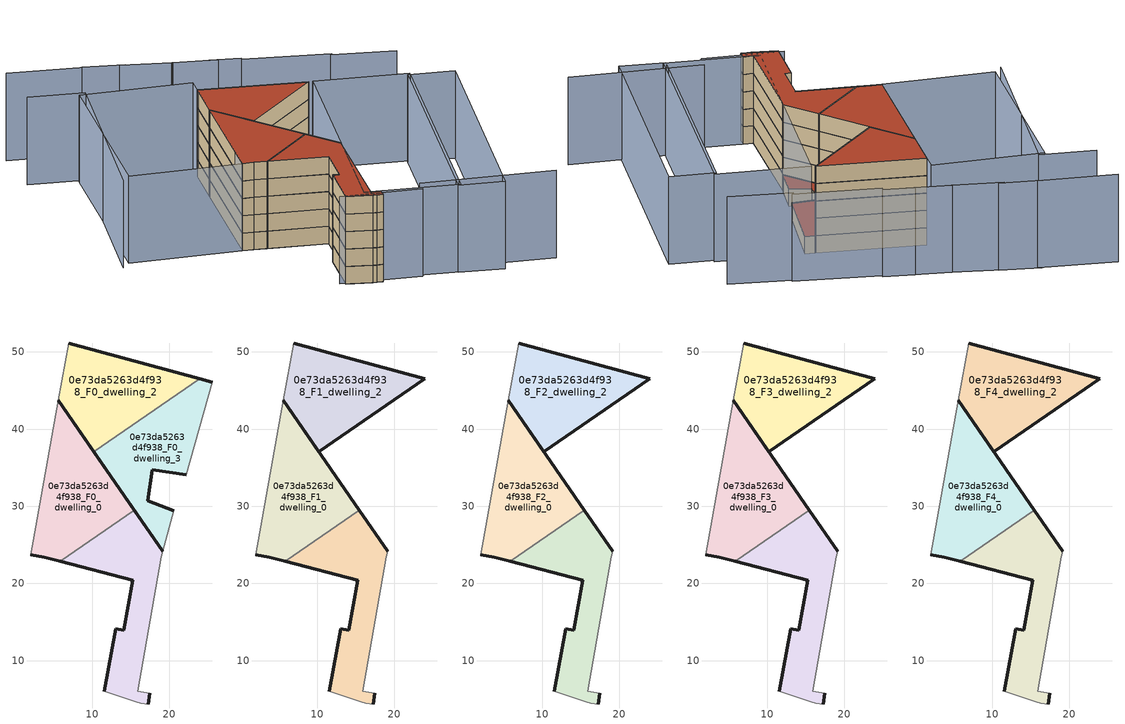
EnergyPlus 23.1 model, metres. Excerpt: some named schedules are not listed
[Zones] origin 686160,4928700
0e73da5263d4f938_F0_dwelling_0
 floor ground (EU_floor_Construction): 15.47,29.47 5.63,43.73 2.02,23.73 3.82,23.38 5.88,22.85 z0
 wall outside (EU_wall_Construction): 5.63,43.73 15.47,29.47 / 5.88,22.85 3.82,23.38 2.02,23.73 z0:3
 wall to 0e73da5263d4f938_F0_dwelling_1 (EU_wall_Construction): 15.47,29.47 5.88,22.85 z0:3
 wall adiabatic (EU_wall_Construction): 2.02,23.73 5.63,43.73 z0:3
0e73da5263d4f938_F0_dwelling_1
 floor ground (EU_floor_Construction): 17.26,4.37 17.46,5.79 15.88,6.04 18.97,23.47 19.15,24.14 15.47,29.47 5.88,22.85 15.28,20.43 14.1,13.9 13.08,14.09 11.58,6.02 15.64,4.66 16.28,4.48 z0
 wall outside (EU_wall_Construction): 11.58,6.02 13.08,14.09 14.1,13.9 15.28,20.43 5.88,22.85 / 15.47,29.47 19.15,24.14 / 17.46,5.79 17.26,4.37 z0:3
 wall adiabatic (EU_wall_Construction): 17.26,4.37 16.28,4.48 15.64,4.66 11.58,6.02 / 19.15,24.14 18.97,23.47 15.88,6.04 17.46,5.79 z0:3
0e73da5263d4f938_F0_dwelling_2
 floor ground (EU_floor_Construction): 23.92,46.54 6.97,51.15 5.63,43.73 10.22,37.09 z0
 wall outside (EU_wall_Construction): 10.22,37.09 5.63,43.73 / 6.97,51.15 23.92,46.54 z0:3
 wall to 0e73da5263d4f938_F0_dwelling_3 (EU_wall_Construction): 23.92,46.54 10.22,37.09 z0:3
 wall adiabatic (EU_wall_Construction): 5.63,43.73 6.97,51.15 z0:3
0e73da5263d4f938_F0_dwelling_3
 floor ground (EU_floor_Construction): 19.15,24.14 20.6,29.4 17.22,30.68 17.78,34.72 22.19,34.1 25.58,46.09 23.92,46.54 10.22,37.09 z0
 wall outside (EU_wall_Construction): 19.15,24.14 10.22,37.09 / 23.92,46.54 25.58,46.09 / 22.19,34.1 17.78,34.72 17.22,30.68 20.6,29.4 z0:3
 wall adiabatic (EU_wall_Construction): 20.6,29.4 19.15,24.14 / 25.58,46.09 22.19,34.1 z0:3
 roof outside (EU_roof_Construction): 25.58,46.09 22.19,34.1 17.78,34.72 17.22,30.68 20.6,29.4 19.15,24.14 10.22,37.09 23.92,46.54 z3
0e73da5263d4f938_F1_dwelling_0
 floor to 0e73da5263d4f938_F0_dwelling_0 (EU_floor_Construction): 15.47,29.47 5.63,43.73 2.02,23.73 3.82,23.38 5.88,22.85 z3
 wall outside (EU_wall_Construction): 5.63,43.73 15.47,29.47 / 5.88,22.85 3.82,23.38 2.02,23.73 z3:6
 wall to 0e73da5263d4f938_F1_dwelling_1 (EU_wall_Construction): 15.47,29.47 5.88,22.85 z3:6
 wall adiabatic (EU_wall_Construction): 2.02,23.73 5.63,43.73 z3:6
0e73da5263d4f938_F1_dwelling_1
 floor to 0e73da5263d4f938_F0_dwelling_1 (EU_floor_Construction): 17.26,4.37 17.46,5.79 15.88,6.04 18.97,23.47 19.15,24.14 15.47,29.47 5.88,22.85 15.28,20.43 14.1,13.9 13.08,14.09 11.58,6.02 15.64,4.66 16.28,4.48 z3
 wall outside (EU_wall_Construction): 11.58,6.02 13.08,14.09 14.1,13.9 15.28,20.43 5.88,22.85 / 15.47,29.47 19.15,24.14 / 17.46,5.79 17.26,4.37 z3:6
 wall adiabatic (EU_wall_Construction): 17.26,4.37 16.28,4.48 15.64,4.66 11.58,6.02 / 19.15,24.14 18.97,23.47 15.88,6.04 17.46,5.79 z3:6
0e73da5263d4f938_F1_dwelling_2
 floor to 0e73da5263d4f938_F0_dwelling_2 (EU_floor_Construction): 23.92,46.54 6.97,51.15 5.63,43.73 10.22,37.09 z3
 wall outside (EU_wall_Construction): 6.97,51.15 23.92,46.54 10.22,37.09 5.63,43.73 z3:6
 wall adiabatic (EU_wall_Construction): 5.63,43.73 6.97,51.15 z3:6
0e73da5263d4f938_F2_dwelling_0
 floor to 0e73da5263d4f938_F1_dwelling_0 (EU_floor_Construction): 15.47,29.47 5.63,43.73 2.02,23.73 3.82,23.38 5.88,22.85 z6
 wall outside (EU_wall_Construction): 5.63,43.73 15.47,29.47 / 5.88,22.85 3.82,23.38 2.02,23.73 z6:9
 wall to 0e73da5263d4f938_F2_dwelling_1 (EU_wall_Construction): 15.47,29.47 5.88,22.85 z6:9
 wall adiabatic (EU_wall_Construction): 2.02,23.73 5.63,43.73 z6:9
0e73da5263d4f938_F2_dwelling_1
 floor to 0e73da5263d4f938_F1_dwelling_1 (EU_floor_Construction): 17.26,4.37 17.46,5.79 15.88,6.04 18.97,23.47 19.15,24.14 15.47,29.47 5.88,22.85 15.28,20.43 14.1,13.9 13.08,14.09 11.58,6.02 15.64,4.66 16.28,4.48 z6
 wall outside (EU_wall_Construction): 11.58,6.02 13.08,14.09 14.1,13.9 15.28,20.43 5.88,22.85 / 15.47,29.47 19.15,24.14 / 17.46,5.79 17.26,4.37 z6:9
 wall adiabatic (EU_wall_Construction): 17.26,4.37 16.28,4.48 15.64,4.66 11.58,6.02 / 19.15,24.14 18.97,23.47 15.88,6.04 17.46,5.79 z6:9
0e73da5263d4f938_F2_dwelling_2
 floor to 0e73da5263d4f938_F1_dwelling_2 (EU_floor_Construction): 23.92,46.54 6.97,51.15 5.63,43.73 10.22,37.09 z6
 wall outside (EU_wall_Construction): 6.97,51.15 23.92,46.54 10.22,37.09 5.63,43.73 z6:9
 wall adiabatic (EU_wall_Construction): 5.63,43.73 6.97,51.15 z6:9
0e73da5263d4f938_F3_dwelling_0
 floor to 0e73da5263d4f938_F2_dwelling_0 (EU_floor_Construction): 15.47,29.47 5.63,43.73 2.02,23.73 3.82,23.38 5.88,22.85 z9
 wall outside (EU_wall_Construction): 5.63,43.73 15.47,29.47 / 5.88,22.85 3.82,23.38 2.02,23.73 z9:12
 wall to 0e73da5263d4f938_F3_dwelling_1 (EU_wall_Construction): 15.47,29.47 5.88,22.85 z9:12
 wall adiabatic (EU_wall_Construction): 2.02,23.73 5.63,43.73 z9:12
0e73da5263d4f938_F3_dwelling_1
 floor to 0e73da5263d4f938_F2_dwelling_1 (EU_floor_Construction): 17.26,4.37 17.46,5.79 15.88,6.04 18.97,23.47 19.15,24.14 15.47,29.47 5.88,22.85 15.28,20.43 14.1,13.9 13.08,14.09 11.58,6.02 15.64,4.66 16.28,4.48 z9
 wall outside (EU_wall_Construction): 11.58,6.02 13.08,14.09 14.1,13.9 15.28,20.43 5.88,22.85 / 15.47,29.47 19.15,24.14 / 17.46,5.79 17.26,4.37 z9:12
 wall adiabatic (EU_wall_Construction): 17.26,4.37 16.28,4.48 15.64,4.66 11.58,6.02 / 19.15,24.14 18.97,23.47 15.88,6.04 17.46,5.79 z9:12
0e73da5263d4f938_F3_dwelling_2
 floor to 0e73da5263d4f938_F2_dwelling_2 (EU_floor_Construction): 23.92,46.54 6.97,51.15 5.63,43.73 10.22,37.09 z9
 wall outside (EU_wall_Construction): 6.97,51.15 23.92,46.54 10.22,37.09 5.63,43.73 z9:12
 wall adiabatic (EU_wall_Construction): 5.63,43.73 6.97,51.15 z9:12
0e73da5263d4f938_F4_dwelling_0
 floor to 0e73da5263d4f938_F3_dwelling_0 (EU_floor_Construction): 15.47,29.47 5.63,43.73 2.02,23.73 3.82,23.38 5.88,22.85 z12
 wall outside (EU_wall_Construction): 5.63,43.73 15.47,29.47 / 5.88,22.85 3.82,23.38 2.02,23.73 z12:15
 wall to 0e73da5263d4f938_F4_dwelling_1 (EU_wall_Construction): 15.47,29.47 5.88,22.85 z12:15
 wall adiabatic (EU_wall_Construction): 2.02,23.73 5.63,43.73 z12:15
 roof outside (EU_roof_Construction): 5.63,43.73 15.47,29.47 5.88,22.85 3.82,23.38 2.02,23.73 z15
0e73da5263d4f938_F4_dwelling_1
 floor to 0e73da5263d4f938_F3_dwelling_1 (EU_floor_Construction): 17.26,4.37 17.46,5.79 15.88,6.04 18.97,23.47 19.15,24.14 15.47,29.47 5.88,22.85 15.28,20.43 14.1,13.9 13.08,14.09 11.58,6.02 15.64,4.66 16.28,4.48 z12
 wall outside (EU_wall_Construction): 11.58,6.02 13.08,14.09 14.1,13.9 15.28,20.43 5.88,22.85 / 15.47,29.47 19.15,24.14 / 17.46,5.79 17.26,4.37 z12:15
 wall adiabatic (EU_wall_Construction): 17.26,4.37 16.28,4.48 15.64,4.66 11.58,6.02 / 19.15,24.14 18.97,23.47 15.88,6.04 17.46,5.79 z12:15
 roof outside (EU_roof_Construction): 15.47,29.47 19.15,24.14 18.97,23.47 15.88,6.04 17.46,5.79 17.26,4.37 16.28,4.48 15.64,4.66 11.58,6.02 13.08,14.09 14.1,13.9 15.28,20.43 5.88,22.85 z15
0e73da5263d4f938_F4_dwelling_2
 floor to 0e73da5263d4f938_F3_dwelling_2 (EU_floor_Construction): 23.92,46.54 6.97,51.15 5.63,43.73 10.22,37.09 z12
 wall outside (EU_wall_Construction): 6.97,51.15 23.92,46.54 10.22,37.09 5.63,43.73 z12:15
 wall adiabatic (EU_wall_Construction): 5.63,43.73 6.97,51.15 z12:15
 roof outside (EU_roof_Construction): 23.92,46.54 10.22,37.09 5.63,43.73 6.97,51.15 z15
shading: 24.08,5.72 45.31,1.09 / 10.76,6.41 23.62,3.61 / -18.18,59.67 -9.34,57.43 / -9.34,57.43 -17.34,25.88 / 41.05,50.93 31.1,53.94 / 31.47,54.28 17.84,58.24 / 17.99,58.74 13.13,60.19 / 14.52,59.7 7.5,61.75 / 7.67,61.7 -0.24,64.23 / 0.63,64.16 -5.91,66.03 / -5.24,65.86 -17.52,69.02 / 46.24,40.53 36.45,0.76 / 36.45,0.76 29.2,2.55 / 29.2,2.55 38.99,42.32 / 38.99,42.32 46.24,40.53 / 39.5,42.7 29.73,2.66 / 29.73,2.66 14.78,6.31 / 14.78,6.31 24.55,46.34 / 24.55,46.34 39.5,42.7 / 7.45,53.79 2.02,23.73 / 2.02,23.73 -15.9,26.97 / -15.9,26.97 -10.47,57.02 / -10.47,57.02 7.45,53.79 z0:15
[Building]
EU S2 Campaign: North Axis=0; Terrain=City; Solar Distribution=FullExterior
[Site:Location]
Bologna: Latitude=44.5; Longitude=11.25; Time Zone=1; Elevation=37
[SizingPeriod:WeatherFileDays]
AnnualSizingPeriod: Begin Month=1; Begin Day of Month=1; End Month=12; End Day of Month=31; Day of Week for Start Day=Monday; Use Weather File Daylight Saving Period=No; Use Weather File Rain and Snow Indicators=No
[MATERIAL]
EU_InternalMass_Material: Roughness=MediumRough; Thickness=0.1; Conductivity=1; Density=1800; Specific Heat=900; Thermal Absorptance=0.9; Solar Absorptance=0.7; Visible Absorptance=0.7
[MATERIAL:NOMASS] Roughness=MediumRough; Thermal Absorptance=0.9; Solar Absorptance=0.7; Visible Absorptance=0.7
Name | Thermal Resistance
EU_wall_NoMass | 0.905828
EU_roof_NoMass | 0.37593
EU_floor_NoMass | 0.67114
[CONSTRUCTION]
EU_wall_Construction: EU_wall_NoMass
EU_roof_Construction: EU_roof_NoMass
EU_floor_Construction: EU_floor_NoMass
EU_InternalMass_Construction: EU_InternalMass_Material
[ZONE] Type=1; Multiplier=1; Ceiling Height=autocalculate; Floor Area=autocalculate; Part of Total Floor Area=Yes
Name | Volume
0e73da5263d4f938_F0_dwelling_0; 0e73da5263d4f938_F1_dwelling_0; 0e73da5263d4f938_F2_dwelling_0; 0e73da5263d4f938_F3_dwelling_0; 0e73da5263d4f938_F4_dwelling_0 | 423.066
0e73da5263d4f938_F0_dwelling_1; 0e73da5263d4f938_F1_dwelling_1; 0e73da5263d4f938_F2_dwelling_1; 0e73da5263d4f938_F3_dwelling_1; 0e73da5263d4f938_F4_dwelling_1 | 375.872
0e73da5263d4f938_F0_dwelling_2; 0e73da5263d4f938_F1_dwelling_2; 0e73da5263d4f938_F2_dwelling_2; 0e73da5263d4f938_F3_dwelling_2; 0e73da5263d4f938_F4_dwelling_2 | 399.474
0e73da5263d4f938_F0_dwelling_3 | 399.471
[INTERNALMASS] Construction=EU_InternalMass_Construction
Name | Zone or ZoneList | Surface Area
0e73da5263d4f938_F0_dwelling_0_EU_InternalMass | 0e73da5263d4f938_F0_dwelling_0 | 141.022
0e73da5263d4f938_F0_dwelling_1_EU_InternalMass | 0e73da5263d4f938_F0_dwelling_1 | 125.291
0e73da5263d4f938_F0_dwelling_2_EU_InternalMass | 0e73da5263d4f938_F0_dwelling_2 | 133.158
0e73da5263d4f938_F0_dwelling_3_EU_InternalMass | 0e73da5263d4f938_F0_dwelling_3 | 133.157
0e73da5263d4f938_F1_dwelling_0_EU_InternalMass | 0e73da5263d4f938_F1_dwelling_0 | 177.537
0e73da5263d4f938_F1_dwelling_1_EU_InternalMass | 0e73da5263d4f938_F1_dwelling_1 | 177.542
0e73da5263d4f938_F1_dwelling_2_EU_InternalMass | 0e73da5263d4f938_F1_dwelling_2 | 177.541
0e73da5263d4f938_F2_dwelling_0_EU_InternalMass | 0e73da5263d4f938_F2_dwelling_0 | 177.537
0e73da5263d4f938_F2_dwelling_1_EU_InternalMass | 0e73da5263d4f938_F2_dwelling_1 | 177.542
0e73da5263d4f938_F2_dwelling_2_EU_InternalMass | 0e73da5263d4f938_F2_dwelling_2 | 177.541
0e73da5263d4f938_F3_dwelling_0_EU_InternalMass | 0e73da5263d4f938_F3_dwelling_0 | 177.537
0e73da5263d4f938_F3_dwelling_1_EU_InternalMass | 0e73da5263d4f938_F3_dwelling_1 | 177.542
0e73da5263d4f938_F3_dwelling_2_EU_InternalMass | 0e73da5263d4f938_F3_dwelling_2 | 177.541
0e73da5263d4f938_F4_dwelling_0_EU_InternalMass | 0e73da5263d4f938_F4_dwelling_0 | 177.537
0e73da5263d4f938_F4_dwelling_1_EU_InternalMass | 0e73da5263d4f938_F4_dwelling_1 | 177.542
0e73da5263d4f938_F4_dwelling_2_EU_InternalMass | 0e73da5263d4f938_F4_dwelling_2 | 177.541
[OTHEREQUIPMENT] Fuel Type=Electricity; Design Level Calculation Method=Watts/Area; Power per Zone Floor Area=1; Fraction Latent=0; Fraction Radiant=0; Fraction Lost=0; Carbon Dioxide Generation Rate=0; EndUse Subcategory=EU_Step8_InternalGains
Name | Zone or ZoneList or Space or SpaceList | Schedule
EU_Step8_InternalGain_0e73da5263d4f938_F0_dwelling_0_f000 | 0e73da5263d4f938_F0_dwelling_0 | EU_Step8_GainSchedule_0e73da5263d4f938_F0_dwelling_0_f000
EU_Step8_InternalGain_0e73da5263d4f938_F0_dwelling_1_f000 | 0e73da5263d4f938_F0_dwelling_1 | EU_Step8_GainSchedule_0e73da5263d4f938_F0_dwelling_1_f000
EU_Step8_InternalGain_0e73da5263d4f938_F0_dwelling_2_f000 | 0e73da5263d4f938_F0_dwelling_2 | EU_Step8_GainSchedule_0e73da5263d4f938_F0_dwelling_2_f000
EU_Step8_InternalGain_0e73da5263d4f938_F0_dwelling_3_f000 | 0e73da5263d4f938_F0_dwelling_3 | EU_Step8_GainSchedule_0e73da5263d4f938_F0_dwelling_3_f000
EU_Step8_InternalGain_0e73da5263d4f938_F1_dwelling_0_f000 | 0e73da5263d4f938_F1_dwelling_0 | EU_Step8_GainSchedule_0e73da5263d4f938_F1_dwelling_0_f000
EU_Step8_InternalGain_0e73da5263d4f938_F1_dwelling_1_f000 | 0e73da5263d4f938_F1_dwelling_1 | EU_Step8_GainSchedule_0e73da5263d4f938_F1_dwelling_1_f000
EU_Step8_InternalGain_0e73da5263d4f938_F1_dwelling_2_f000 | 0e73da5263d4f938_F1_dwelling_2 | EU_Step8_GainSchedule_0e73da5263d4f938_F1_dwelling_2_f000
EU_Step8_InternalGain_0e73da5263d4f938_F2_dwelling_0_f000 | 0e73da5263d4f938_F2_dwelling_0 | EU_Step8_GainSchedule_0e73da5263d4f938_F2_dwelling_0_f000
EU_Step8_InternalGain_0e73da5263d4f938_F2_dwelling_1_f000 | 0e73da5263d4f938_F2_dwelling_1 | EU_Step8_GainSchedule_0e73da5263d4f938_F2_dwelling_1_f000
EU_Step8_InternalGain_0e73da5263d4f938_F2_dwelling_2_f000 | 0e73da5263d4f938_F2_dwelling_2 | EU_Step8_GainSchedule_0e73da5263d4f938_F2_dwelling_2_f000
EU_Step8_InternalGain_0e73da5263d4f938_F3_dwelling_0_f000 | 0e73da5263d4f938_F3_dwelling_0 | EU_Step8_GainSchedule_0e73da5263d4f938_F3_dwelling_0_f000
EU_Step8_InternalGain_0e73da5263d4f938_F3_dwelling_1_f000 | 0e73da5263d4f938_F3_dwelling_1 | EU_Step8_GainSchedule_0e73da5263d4f938_F3_dwelling_1_f000
EU_Step8_InternalGain_0e73da5263d4f938_F3_dwelling_2_f000 | 0e73da5263d4f938_F3_dwelling_2 | EU_Step8_GainSchedule_0e73da5263d4f938_F3_dwelling_2_f000
EU_Step8_InternalGain_0e73da5263d4f938_F4_dwelling_0_f000 | 0e73da5263d4f938_F4_dwelling_0 | EU_Step8_GainSchedule_0e73da5263d4f938_F4_dwelling_0_f000
EU_Step8_InternalGain_0e73da5263d4f938_F4_dwelling_1_f000 | 0e73da5263d4f938_F4_dwelling_1 | EU_Step8_GainSchedule_0e73da5263d4f938_F4_dwelling_1_f000
EU_Step8_InternalGain_0e73da5263d4f938_F4_dwelling_2_f000 | 0e73da5263d4f938_F4_dwelling_2 | EU_Step8_GainSchedule_0e73da5263d4f938_F4_dwelling_2_f000
[ZONEVENTILATION:DESIGNFLOWRATE] Schedule=EU_AlwaysOn; Design Flow Rate Calculation Method=AirChanges/Hour; Air Changes per Hour=0.73129; Ventilation Type=Natural; Fan Pressure Rise=0; Fan Total Efficiency=1; Constant Term Coefficient=1; Temperature Term Coefficient=0; Velocity Term Coefficient=0; Velocity Squared Term Coefficient=0; Minimum Indoor Temperature=-100; Maximum Indoor Temperature=100; Delta Temperature=-100; Minimum Outdoor Temperature=-100; Maximum Outdoor Temperature=100; Maximum Wind Speed=40
Name | Zone or ZoneList or Space or SpaceList
EU_ConstantAir_0e73da5263d4f938_F0_dwelling_0 | 0e73da5263d4f938_F0_dwelling_0
EU_ConstantAir_0e73da5263d4f938_F0_dwelling_1 | 0e73da5263d4f938_F0_dwelling_1
EU_ConstantAir_0e73da5263d4f938_F0_dwelling_2 | 0e73da5263d4f938_F0_dwelling_2
EU_ConstantAir_0e73da5263d4f938_F0_dwelling_3 | 0e73da5263d4f938_F0_dwelling_3
EU_ConstantAir_0e73da5263d4f938_F1_dwelling_0 | 0e73da5263d4f938_F1_dwelling_0
EU_ConstantAir_0e73da5263d4f938_F1_dwelling_1 | 0e73da5263d4f938_F1_dwelling_1
EU_ConstantAir_0e73da5263d4f938_F1_dwelling_2 | 0e73da5263d4f938_F1_dwelling_2
EU_ConstantAir_0e73da5263d4f938_F2_dwelling_0 | 0e73da5263d4f938_F2_dwelling_0
EU_ConstantAir_0e73da5263d4f938_F2_dwelling_1 | 0e73da5263d4f938_F2_dwelling_1
EU_ConstantAir_0e73da5263d4f938_F2_dwelling_2 | 0e73da5263d4f938_F2_dwelling_2
EU_ConstantAir_0e73da5263d4f938_F3_dwelling_0 | 0e73da5263d4f938_F3_dwelling_0
EU_ConstantAir_0e73da5263d4f938_F3_dwelling_1 | 0e73da5263d4f938_F3_dwelling_1
EU_ConstantAir_0e73da5263d4f938_F3_dwelling_2 | 0e73da5263d4f938_F3_dwelling_2
EU_ConstantAir_0e73da5263d4f938_F4_dwelling_0 | 0e73da5263d4f938_F4_dwelling_0
EU_ConstantAir_0e73da5263d4f938_F4_dwelling_1 | 0e73da5263d4f938_F4_dwelling_1
EU_ConstantAir_0e73da5263d4f938_F4_dwelling_2 | 0e73da5263d4f938_F4_dwelling_2
[HVACTEMPLATE:THERMOSTAT] Constant Heating Setpoint=20; Constant Cooling Setpoint=50
EU_HeatOnly_0e73da5263d4f938_F0_dwelling_0; EU_HeatOnly_0e73da5263d4f938_F0_dwelling_1; EU_HeatOnly_0e73da5263d4f938_F0_dwelling_2; EU_HeatOnly_0e73da5263d4f938_F0_dwelling_3; EU_HeatOnly_0e73da5263d4f938_F1_dwelling_0; EU_HeatOnly_0e73da5263d4f938_F1_dwelling_1; EU_HeatOnly_0e73da5263d4f938_F1_dwelling_2; EU_HeatOnly_0e73da5263d4f938_F2_dwelling_0; EU_HeatOnly_0e73da5263d4f938_F2_dwelling_1; EU_HeatOnly_0e73da5263d4f938_F2_dwelling_2; EU_HeatOnly_0e73da5263d4f938_F3_dwelling_0; EU_HeatOnly_0e73da5263d4f938_F3_dwelling_1; EU_HeatOnly_0e73da5263d4f938_F3_dwelling_2; EU_HeatOnly_0e73da5263d4f938_F4_dwelling_0; EU_HeatOnly_0e73da5263d4f938_F4_dwelling_1; EU_HeatOnly_0e73da5263d4f938_F4_dwelling_2
[HVACTEMPLATE:ZONE:IDEALLOADSAIRSYSTEM] System Availability Schedule=EU_AlwaysOn; Maximum Heating Supply Air Temperature=50; Minimum Cooling Supply Air Temperature=13; Maximum Heating Supply Air Humidity Ratio=0.0156; Minimum Cooling Supply Air Humidity Ratio=0.0077; Heating Limit=NoLimit; Cooling Limit=NoLimit; Heating Availability Schedule=EU_AlwaysOn; Cooling Availability Schedule=EU_CoolingOff; Dehumidification Control Type=ConstantSensibleHeatRatio; Cooling Sensible Heat Ratio=0.7; Dehumidification Setpoint=60; Humidification Control Type=None; Humidification Setpoint=30; Outdoor Air Method=None; Outdoor Air Flow Rate per Person=0.00944; Outdoor Air Flow Rate per Zone Floor Area=0; Outdoor Air Flow Rate per Zone=0; Demand Controlled Ventilation Type=None; Outdoor Air Economizer Type=NoEconomizer; Heat Recovery Type=None; Sensible Heat Recovery Effectiveness=0.7; Latent Heat Recovery Effectiveness=0.65
Name | Template Thermostat
0e73da5263d4f938_F0_dwelling_0 | EU_HeatOnly_0e73da5263d4f938_F0_dwelling_0
0e73da5263d4f938_F0_dwelling_1 | EU_HeatOnly_0e73da5263d4f938_F0_dwelling_1
0e73da5263d4f938_F0_dwelling_2 | EU_HeatOnly_0e73da5263d4f938_F0_dwelling_2
0e73da5263d4f938_F0_dwelling_3 | EU_HeatOnly_0e73da5263d4f938_F0_dwelling_3
0e73da5263d4f938_F1_dwelling_0 | EU_HeatOnly_0e73da5263d4f938_F1_dwelling_0
0e73da5263d4f938_F1_dwelling_1 | EU_HeatOnly_0e73da5263d4f938_F1_dwelling_1
0e73da5263d4f938_F1_dwelling_2 | EU_HeatOnly_0e73da5263d4f938_F1_dwelling_2
0e73da5263d4f938_F2_dwelling_0 | EU_HeatOnly_0e73da5263d4f938_F2_dwelling_0
0e73da5263d4f938_F2_dwelling_1 | EU_HeatOnly_0e73da5263d4f938_F2_dwelling_1
0e73da5263d4f938_F2_dwelling_2 | EU_HeatOnly_0e73da5263d4f938_F2_dwelling_2
0e73da5263d4f938_F3_dwelling_0 | EU_HeatOnly_0e73da5263d4f938_F3_dwelling_0
0e73da5263d4f938_F3_dwelling_1 | EU_HeatOnly_0e73da5263d4f938_F3_dwelling_1
0e73da5263d4f938_F3_dwelling_2 | EU_HeatOnly_0e73da5263d4f938_F3_dwelling_2
0e73da5263d4f938_F4_dwelling_0 | EU_HeatOnly_0e73da5263d4f938_F4_dwelling_0
0e73da5263d4f938_F4_dwelling_1 | EU_HeatOnly_0e73da5263d4f938_F4_dwelling_1
0e73da5263d4f938_F4_dwelling_2 | EU_HeatOnly_0e73da5263d4f938_F4_dwelling_2
